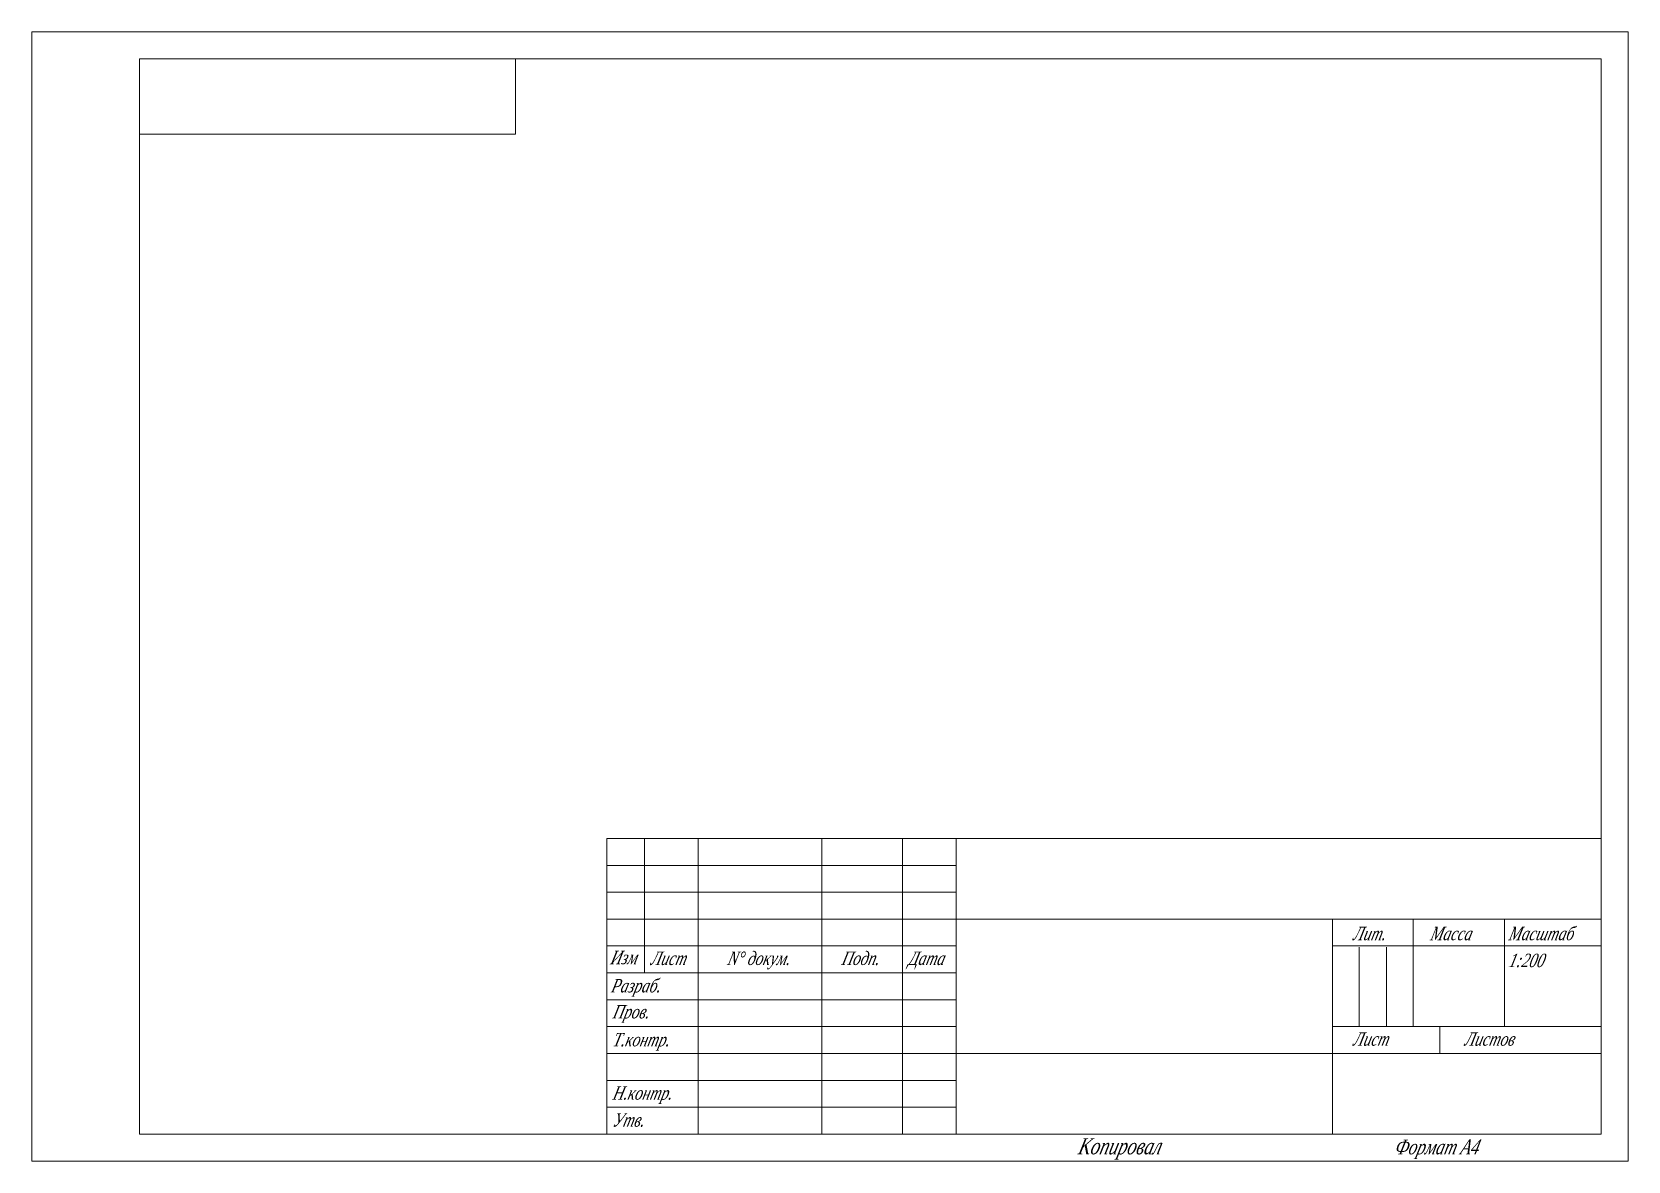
# Model space of a CAD drawing. Header units: millimetres. Extents: x -25829 to 786358, y -64851 to 691780.
# Drawn here: x 658684 to 718084, y -64851 to -22851 of the extents above; entities that cross this region are included whole.
import ezdxf

# ---------------------------------------------------------------- set-up
doc = ezdxf.new("R2010")
doc.units = ezdxf.units.MM
doc.header["$LTSCALE"] = 100
doc.header["$MEASUREMENT"] = 0
doc.layers.add('1. Рамка рабочая на А1', color=9, linetype='Continuous', lineweight=30)
doc.styles.add('стиль1', font='timesi.ttf', dxfattribs={"height": 2.5})

msp = doc.modelspace()

# ---------------------------------------------------------------- linework, layer by layer
at = {"layer": '1. Рамка рабочая на А1', "lineweight": 20}
for p, q in [((658683.9, -64850.7), (658683.9, -22850.7)), ((718083.9, -22850.7), (658683.9, -22850.7)), ((718083.9, -22850.7), (718083.9, -64850.7)), ((717083.9, -23850.7), (662683.9, -23850.7)), ((662683.9, -63850.7), (662683.9, -23850.7)), ((676683.9, -26650.7), (676683.9, -23850.7)), ((717083.9, -63850.7), (717083.9, -23850.7)), ((676683.9, -26650.7), (662683.9, -26650.7)), ((680083.9, -52850.7), (680083.9, -63850.7)), ((717083.9, -52850.7), (680083.9, -52850.7)), ((681483.9, -57850.7), (681483.9, -52850.7)), ((683483.9, -52850.7), (683483.9, -63850.7)), ((688083.9, -63850.7), (688083.9, -52850.7)), ((691083.9, -52850.7), (691083.9, -63850.7)), ((693083.9, -52850.7), (693083.9, -63850.7)), ((693083.9, -53850.7), (680083.9, -53850.7)), ((693083.9, -54850.7), (680083.9, -54850.7)), ((680083.9, -55850.7), (717083.9, -55850.7)), ((707083.9, -55850.7), (707083.9, -63850.7)), ((710083.9, -55850.7), (710083.9, -59850.7)), ((713483.9, -55850.7), (713483.9, -59850.7)), ((693083.9, -56850.7), (680083.9, -56850.7)), ((707083.9, -56850.7), (717083.9, -56850.7)), ((708081.4, -56892.5), (708081.4, -59850.7)), ((709097, -56892.5), (709097, -59850.7)), ((693083.9, -57850.7), (680083.9, -57850.7)), ((680083.9, -58850.7), (693083.9, -58850.7)), ((693083.9, -59850.7), (680083.9, -59850.7)), ((717083.9, -59850.7), (707083.9, -59850.7)), ((711083.9, -59850.7), (711083.9, -60850.7)), ((693083.9, -60850.7), (680083.9, -60850.7)), ((717083.9, -60850.7), (693083.9, -60850.7)), ((717083.9, -63850.7), (662683.9, -63850.7)), ((717083.9, -63850.7), (680083.9, -63850.7)), ((707083.9, -63850.7), (707083.9, -63850.7)), ((718083.9, -64850.7), (658683.9, -64850.7))]:
    msp.add_line(p, q, dxfattribs=at)
for points in [[(680083.9, -61850.7), (693083.9, -61850.7)], [(680083.9, -62850.7), (693083.9, -62850.7)]]:
    msp.add_lwpolyline(points, dxfattribs=at)

# ---------------------------------------------------------------- texts
at = {"layer": '1. Рамка рабочая на А1', "lineweight": 20, "style": 'стиль1', "oblique": 15, "width": 0.75}
for s, height, p in [('Лит.', 500, (707827.5, -56637.7)), ('Масса', 500, (710702.4, -56637.7)), ('Масштаб', 500, (713620.8, -56637.7)), ('Изм', 500, (680192.9, -57528.3)), ('Лист', 500, (681688, -57558.4)), ('N%%d докум. ', 500, (684544.8, -57558.4)), ('Подп.', 500, (688795.3, -57558.4)), ('Дата', 500, (691285.5, -57558.4)), ('1:200', 500, (713620.8, -57637.7)), ('Разраб.', 500, (680216.1, -58578.5)), ('Пров.', 500, (680276.3, -59544.9)), ('Т.контр.', 500, (680276.3, -60583.9)), ('Лист', 500, (707827.5, -60560.5)), ('Листов', 500, (711972.3, -60560.5)), ('Н.контр.', 500, (680276.3, -62568.3)), ('Утв.', 500, (680276.3, -63572.2)), ('Копировал', 600, (697591, -64600.7)), ('Формат А4', 550, (709376.7, -64600.7))]:
    msp.add_text(s, height=height, dxfattribs=at).set_placement(p)

doc.saveas('drawing.dxf')
